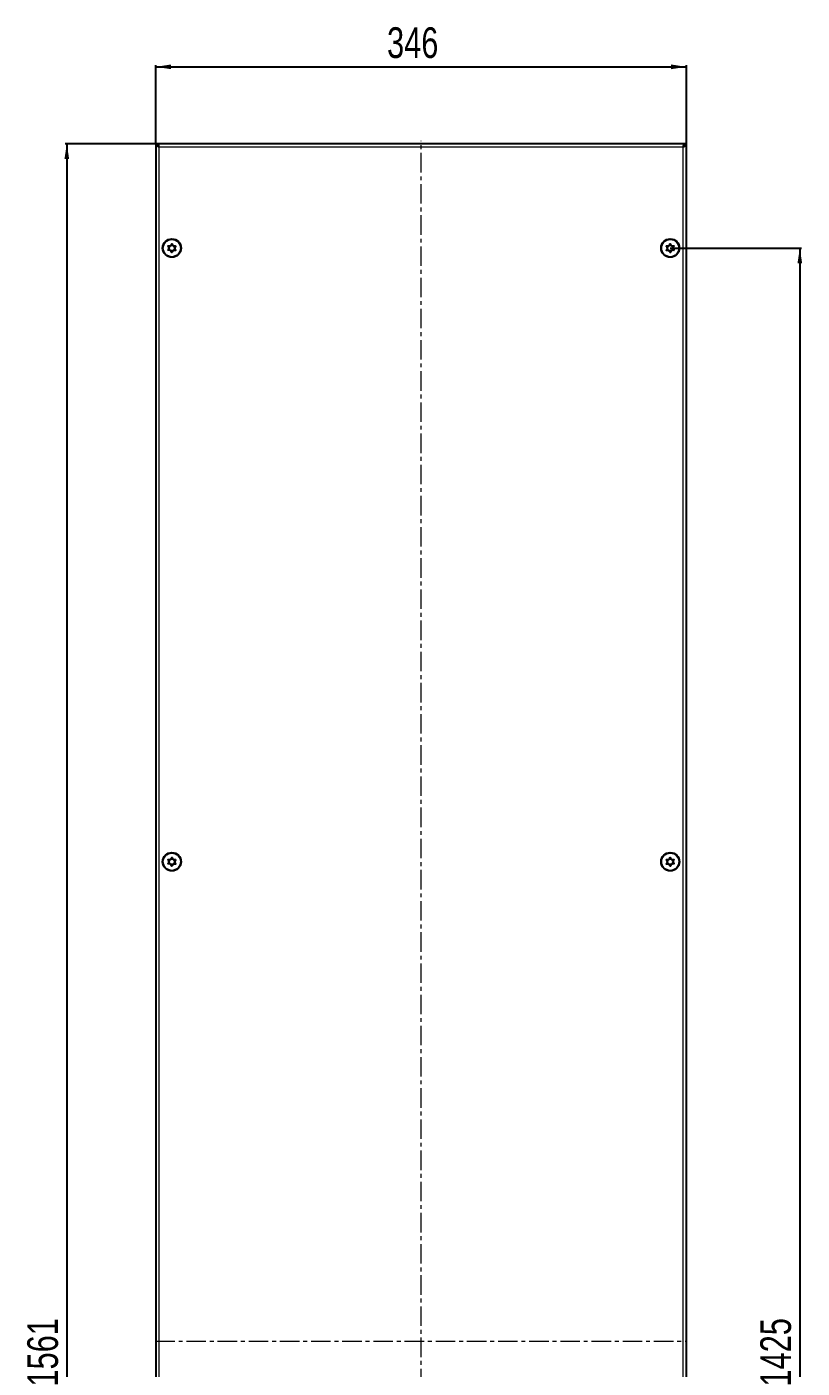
# Model space of a CAD drawing. Header units: millimetres. Extents: x 167 to 1262, y -597 to 1161.
# Drawn here: x 167 to 672, y 266 to 1140 of the extents above; entities that cross this region are included whole.
import ezdxf

# ---------------------------------------------------------------- set-up
doc = ezdxf.new("R2010")
doc.units = ezdxf.units.MM
doc.linetypes.add('CENTERX2', pattern=[20.32, 12.7, -2.54, 2.54, -2.54])
doc.layers.add('FORMAT', color=7, linetype='Continuous')
doc.styles.add('SLDTEXTSTYLE0', font='TXT', dxfattribs={"width": 0.75})
doc.dimstyles.new('SLDDIMSTYLE0', dxfattribs={"dimtxt": 20, "dimasz": 10, "dimexe": 0, "dimexo": 0.0625, "dimgap": 5, "dimtad": 2, "dimdec": 1, "dimrnd": 1e-09, "dimzin": 12, "dimdsep": 46, "dimtxsty": 'SLDTEXTSTYLE0', "dimsah": 1, "dimcen": 0.09, "dimadec": 0, "dimazin": 3, "dimtfac": 1, "dimtofl": 0, "dimtmove": 0, "dimatfit": 3, "dimfxl": 0, "dimfrac": 2, "dimtolj": 1, "dimtzin": 12, "dimarcsym": 0})

# ---------------------------------------------------------------- blocks, each defined once
blk = doc.blocks.new('_D')
at = {"layer": 'FORMAT'}
for p, q in [((250.84, 1064.01), (250.84, 1115.17)), ((250.84, 1114.17), (596.84, 1114.17)), ((596.84, 1064.01), (596.84, 1115.17))]:
    blk.add_line(p, q, dxfattribs=at)
for points in [[(250.84, 1114.17), (260.84, 1112.63), (260.84, 1115.71)], [(596.84, 1114.17), (586.84, 1115.71), (586.84, 1112.63)]]:
    blk.add_solid(points, dxfattribs=at)
at = {"layer": 'FORMAT', "insert": (401.67, 1139.95), "char_height": 20, "attachment_point": 1, "style": 'SLDTEXTSTYLE0'}
blk.add_mtext('346', dxfattribs=at)
blk = doc.blocks.new('_D_1')
at = {"layer": 'FORMAT'}
for p, q in [((252.53, 1064), (191.83, 1064)), ((192.83, 1064), (192.83, -497)), ((252.53, -497), (191.83, -497))]:
    blk.add_line(p, q, dxfattribs=at)
for points in [[(192.83, 1064), (191.29, 1054), (194.37, 1054)], [(192.83, -497), (194.37, -487), (191.29, -487)]]:
    blk.add_solid(points, dxfattribs=at)
at = {"layer": 'FORMAT', "insert": (167.05, 253.95), "char_height": 20, "attachment_point": 1, "rotation": 90, "style": 'SLDTEXTSTYLE0'}
blk.add_mtext('1561', dxfattribs=at)
blk = doc.blocks.new('_D_2')
at = {"layer": 'FORMAT'}
for p, q in [((586.35, 996), (671.84, 996)), ((670.84, 996), (670.84, -429)), ((586.35, -429), (671.84, -429))]:
    blk.add_line(p, q, dxfattribs=at)
for points in [[(670.84, 996), (669.3, 986), (672.38, 986)], [(670.84, -429), (672.38, -419), (669.3, -419)]]:
    blk.add_solid(points, dxfattribs=at)
at = {"layer": 'FORMAT', "insert": (645.06, 253.95), "char_height": 20, "attachment_point": 1, "rotation": 90, "style": 'SLDTEXTSTYLE0'}
blk.add_mtext('1425', dxfattribs=at)

msp = doc.modelspace()

# ---------------------------------------------------------------- linework, layer by layer
at = {"color": 7, "linetype": 'Continuous', "lineweight": 25}
for p, q in [((250.84, 1064), (250.84, -497)), ((250.84, 1064), (252.34, 1064)), ((595.14, 1064), (252.54, 1064)), ((252.54, 1062.88), (252.54, 1064)), ((595.14, 1064), (595.14, 1062.88)), ((596.84, 1064), (595.34, 1064)), ((596.84, -497), (596.84, 1064))]:
    msp.add_line(p, q, dxfattribs=at)
at = {"color": 8, "linetype": 'Continuous', "lineweight": 18}
for p, q in [((594.74, 1061.9), (252.94, 1061.9)), ((252.94, 1061.9), (252.94, -494.9)), ((594.74, -494.9), (594.74, 1061.9))]:
    msp.add_line(p, q, dxfattribs=at)
at = {"color": 7, "linetype": 'Continuous', "lineweight": 25}
for centre, radius in [((261.34, 996), 6), ((261.34, 996), 5.79), ((261.34, 996), 1.85), ((586.34, 996), 6), ((586.34, 996), 5.79), ((586.34, 996), 1.85), ((261.34, 596), 6), ((261.34, 596), 5.79), ((261.34, 596), 1.85), ((586.34, 596), 6), ((586.34, 596), 5.79), ((586.34, 596), 1.85)]:
    msp.add_circle(centre, radius, dxfattribs=at)
for points, knots in [([(250.84, 1064), (250.87, 1063.83), (250.94, 1063.47), (251.44, 1062.93), (252.14, 1062.41), (252.68, 1062.07), (252.94, 1061.9)], [0, 0, 0, 0, 0.254757, 0.509649, 0.764542, 1, 1, 1, 1]), ([(252.34, 1064), (252.34, 1063.91), (252.34, 1063.75), (252.37, 1063.57), (252.4, 1063.39), (252.44, 1063.19), (252.5, 1062.98), (252.57, 1062.79), (252.63, 1062.62), (252.71, 1062.41), (252.8, 1062.2), (252.88, 1062.03), (252.92, 1061.93), (252.94, 1061.9)], [0, 0, 0, 0, 0.129417, 0.226935, 0.25953, 0.388939, 0.519022, 0.558491, 0.657401, 0.756422, 0.856688, 0.958735, 1, 1, 1, 1]), ([(594.74, 1061.9), (595.02, 1062.08), (595.58, 1062.44), (596.28, 1062.97), (596.75, 1063.5), (596.81, 1063.84), (596.84, 1064)], [0, 0, 0, 0, 0.2547527, 0.5096447, 0.7645377, 1, 1, 1, 1]), ([(594.74, 1061.9), (594.78, 1061.99), (594.85, 1062.15), (594.93, 1062.33), (595, 1062.52), (595.08, 1062.72), (595.16, 1062.93), (595.21, 1063.12), (595.25, 1063.28), (595.3, 1063.49), (595.32, 1063.7), (595.34, 1063.87), (595.34, 1063.97), (595.34, 1064)], [0, 0, 0, 0, 0.129417, 0.226935, 0.25953, 0.388939, 0.519022, 0.558491, 0.657401, 0.756422, 0.856688, 0.958735, 1, 1, 1, 1]), ([(263.79, 997.35), (263.78, 997.36), (263.77, 997.38), (263.71, 997.41), (263.57, 997.43), (263.18, 997.42), (262.64, 997.41), (262.09, 997.72), (261.81, 998.15), (261.64, 998.5), (261.52, 998.71), (261.45, 998.78), (261.42, 998.8), (261.38, 998.8), (261.35, 998.79), (261.3, 998.75), (261.14, 998.53), (260.93, 998.11), (260.48, 997.56), (259.78, 997.47), (259.3, 997.52), (259.03, 997.51), (258.97, 997.48), (258.95, 997.46), (258.93, 997.43), (258.93, 997.4), (258.94, 997.36), (258.96, 997.28), (259.07, 997.08), (259.27, 996.75), (259.49, 996.29), (259.45, 995.65), (259.15, 995.2), (258.94, 994.88), (258.88, 994.74), (258.87, 994.68), (258.88, 994.65), (258.91, 994.62), (258.96, 994.6), (259.11, 994.58), (259.49, 994.59), (260.03, 994.6), (260.59, 994.29), (260.87, 993.86), (261.04, 993.5), (261.15, 993.3), (261.22, 993.23), (261.26, 993.21), (261.29, 993.2), (261.32, 993.21), (261.38, 993.25), (261.53, 993.47), (261.74, 993.9), (262.19, 994.45), (262.9, 994.54), (263.37, 994.49), (263.64, 994.5), (263.7, 994.52), (263.73, 994.54), (263.74, 994.57), (263.75, 994.61), (263.74, 994.65), (263.71, 994.73), (263.6, 994.93), (263.4, 995.25), (263.18, 995.72), (263.22, 996.35), (263.52, 996.8), (263.74, 997.13), (263.8, 997.27), (263.8, 997.33), (263.79, 997.34), (263.79, 997.35)], [0, 0, 0, 0, 0.002009, 0.00442, 0.009365, 0.025528, 0.067705, 0.095786, 0.124646, 0.150342, 0.160519, 0.163394, 0.165697, 0.167245, 0.168874, 0.17077, 0.178606, 0.211994, 0.249994, 0.287995, 0.321383, 0.329219, 0.331115, 0.332744, 0.334292, 0.336217, 0.338535, 0.341318, 0.349662, 0.375358, 0.404217, 0.432298, 0.474475, 0.490639, 0.496669, 0.49844, 0.5, 0.502009, 0.50442, 0.509365, 0.525528, 0.567705, 0.595786, 0.624646, 0.650342, 0.660519, 0.663394, 0.665697, 0.667245, 0.668874, 0.67077, 0.678606, 0.711994, 0.749994, 0.787995, 0.821383, 0.829219, 0.831115, 0.832744, 0.834292, 0.836217, 0.838535, 0.841318, 0.849662, 0.875358, 0.904217, 0.932298, 0.974475, 0.990639, 0.996669, 0.99844, 1, 1, 1, 1]), ([(583.88, 997.35), (583.88, 997.34), (583.87, 997.32), (583.88, 997.26), (583.94, 997.13), (584.15, 996.8), (584.45, 996.35), (584.49, 995.72), (584.27, 995.25), (584.07, 994.92), (583.95, 994.71), (583.93, 994.62), (583.93, 994.58), (583.95, 994.54), (583.97, 994.52), (584.03, 994.5), (584.3, 994.49), (584.78, 994.54), (585.48, 994.45), (585.93, 993.9), (586.14, 993.47), (586.3, 993.25), (586.35, 993.21), (586.38, 993.2), (586.42, 993.21), (586.45, 993.22), (586.48, 993.25), (586.53, 993.32), (586.64, 993.51), (586.81, 993.86), (587.09, 994.29), (587.64, 994.6), (588.18, 994.58), (588.57, 994.58), (588.72, 994.6), (588.77, 994.63), (588.79, 994.65), (588.8, 994.69), (588.79, 994.75), (588.74, 994.88), (588.52, 995.2), (588.22, 995.65), (588.18, 996.29), (588.4, 996.75), (588.61, 997.09), (588.72, 997.3), (588.75, 997.39), (588.74, 997.43), (588.73, 997.46), (588.7, 997.48), (588.64, 997.51), (588.37, 997.52), (587.9, 997.47), (587.19, 997.56), (586.74, 998.11), (586.53, 998.53), (586.38, 998.75), (586.32, 998.79), (586.29, 998.8), (586.26, 998.8), (586.23, 998.78), (586.19, 998.75), (586.14, 998.69), (586.03, 998.49), (585.87, 998.15), (585.59, 997.72), (585.03, 997.41), (584.49, 997.42), (584.1, 997.43), (583.95, 997.41), (583.9, 997.38), (583.89, 997.36), (583.88, 997.35)], [0, 0, 0, 0, 0.002009, 0.00442, 0.009365, 0.025528, 0.067705, 0.095786, 0.124646, 0.150342, 0.160519, 0.163394, 0.165697, 0.167245, 0.168874, 0.17077, 0.178606, 0.211994, 0.249994, 0.287995, 0.321383, 0.329219, 0.331115, 0.332744, 0.334292, 0.336217, 0.338535, 0.341318, 0.349662, 0.375358, 0.404217, 0.432298, 0.474475, 0.490639, 0.496669, 0.49844, 0.5, 0.502009, 0.50442, 0.509365, 0.525528, 0.567705, 0.595786, 0.624646, 0.650342, 0.660519, 0.663394, 0.665697, 0.667245, 0.668874, 0.67077, 0.678606, 0.711994, 0.749994, 0.787995, 0.821383, 0.829219, 0.831115, 0.832744, 0.834292, 0.836217, 0.838535, 0.841318, 0.849662, 0.875358, 0.904217, 0.932298, 0.974475, 0.990639, 0.996669, 0.99844, 1, 1, 1, 1]), ([(263.79, 597.35), (263.78, 597.36), (263.77, 597.38), (263.71, 597.41), (263.57, 597.43), (263.18, 597.42), (262.64, 597.41), (262.09, 597.72), (261.81, 598.15), (261.64, 598.5), (261.52, 598.71), (261.45, 598.78), (261.42, 598.8), (261.38, 598.8), (261.35, 598.79), (261.3, 598.75), (261.14, 598.53), (260.93, 598.11), (260.48, 597.56), (259.78, 597.47), (259.3, 597.52), (259.03, 597.51), (258.97, 597.48), (258.95, 597.46), (258.93, 597.43), (258.93, 597.4), (258.94, 597.36), (258.96, 597.28), (259.07, 597.08), (259.27, 596.75), (259.49, 596.29), (259.45, 595.65), (259.15, 595.2), (258.94, 594.88), (258.88, 594.74), (258.87, 594.68), (258.88, 594.65), (258.91, 594.62), (258.96, 594.6), (259.11, 594.58), (259.49, 594.59), (260.03, 594.6), (260.59, 594.29), (260.87, 593.86), (261.04, 593.5), (261.15, 593.3), (261.22, 593.23), (261.26, 593.21), (261.29, 593.2), (261.32, 593.21), (261.38, 593.25), (261.53, 593.47), (261.74, 593.9), (262.19, 594.45), (262.9, 594.54), (263.37, 594.49), (263.64, 594.5), (263.7, 594.52), (263.73, 594.54), (263.74, 594.57), (263.75, 594.61), (263.74, 594.65), (263.71, 594.73), (263.6, 594.93), (263.4, 595.25), (263.18, 595.72), (263.22, 596.35), (263.52, 596.8), (263.74, 597.13), (263.8, 597.27), (263.8, 597.33), (263.79, 597.34), (263.79, 597.35)], [0, 0, 0, 0, 0.002009, 0.00442, 0.009365, 0.025528, 0.067705, 0.095786, 0.124646, 0.150342, 0.160519, 0.163394, 0.165697, 0.167245, 0.168874, 0.17077, 0.178606, 0.211994, 0.249994, 0.287995, 0.321383, 0.329219, 0.331115, 0.332744, 0.334292, 0.336217, 0.338535, 0.341318, 0.349662, 0.375358, 0.404217, 0.432298, 0.474475, 0.490639, 0.496669, 0.49844, 0.5, 0.502009, 0.50442, 0.509365, 0.525528, 0.567705, 0.595786, 0.624646, 0.650342, 0.660519, 0.663394, 0.665697, 0.667245, 0.668874, 0.67077, 0.678606, 0.711994, 0.749994, 0.787995, 0.821383, 0.829219, 0.831115, 0.832744, 0.834292, 0.836217, 0.838535, 0.841318, 0.849662, 0.875358, 0.904217, 0.932298, 0.974475, 0.990639, 0.996669, 0.99844, 1, 1, 1, 1]), ([(583.88, 597.35), (583.88, 597.34), (583.87, 597.32), (583.88, 597.26), (583.94, 597.13), (584.15, 596.8), (584.45, 596.35), (584.49, 595.72), (584.27, 595.25), (584.07, 594.92), (583.95, 594.71), (583.93, 594.62), (583.93, 594.58), (583.95, 594.54), (583.97, 594.52), (584.03, 594.5), (584.3, 594.49), (584.78, 594.54), (585.48, 594.45), (585.93, 593.9), (586.14, 593.47), (586.3, 593.25), (586.35, 593.21), (586.38, 593.2), (586.42, 593.21), (586.45, 593.22), (586.48, 593.25), (586.53, 593.32), (586.64, 593.51), (586.81, 593.86), (587.09, 594.29), (587.64, 594.6), (588.18, 594.58), (588.57, 594.58), (588.72, 594.6), (588.77, 594.63), (588.79, 594.65), (588.8, 594.69), (588.79, 594.75), (588.74, 594.88), (588.52, 595.2), (588.22, 595.65), (588.18, 596.29), (588.4, 596.75), (588.61, 597.09), (588.72, 597.3), (588.75, 597.39), (588.74, 597.43), (588.73, 597.46), (588.7, 597.48), (588.64, 597.51), (588.37, 597.52), (587.9, 597.47), (587.19, 597.56), (586.74, 598.11), (586.53, 598.53), (586.38, 598.75), (586.32, 598.79), (586.29, 598.8), (586.26, 598.8), (586.23, 598.78), (586.19, 598.75), (586.14, 598.69), (586.03, 598.49), (585.87, 598.15), (585.59, 597.72), (585.03, 597.41), (584.49, 597.42), (584.1, 597.43), (583.95, 597.41), (583.9, 597.38), (583.89, 597.36), (583.88, 597.35)], [0, 0, 0, 0, 0.002009, 0.00442, 0.009365, 0.025528, 0.067705, 0.095786, 0.124646, 0.150342, 0.160519, 0.163394, 0.165697, 0.167245, 0.168874, 0.17077, 0.178606, 0.211994, 0.249994, 0.287995, 0.321383, 0.329219, 0.331115, 0.332744, 0.334292, 0.336217, 0.338535, 0.341318, 0.349662, 0.375358, 0.404217, 0.432298, 0.474475, 0.490639, 0.496669, 0.49844, 0.5, 0.502009, 0.50442, 0.509365, 0.525528, 0.567705, 0.595786, 0.624646, 0.650342, 0.660519, 0.663394, 0.665697, 0.667245, 0.668874, 0.67077, 0.678606, 0.711994, 0.749994, 0.787995, 0.821383, 0.829219, 0.831115, 0.832744, 0.834292, 0.836217, 0.838535, 0.841318, 0.849662, 0.875358, 0.904217, 0.932298, 0.974475, 0.990639, 0.996669, 0.99844, 1, 1, 1, 1])]:
    msp.add_open_spline(points, degree=3, knots=knots, dxfattribs=at)
for points in [[(252.94, 1061.9), (252.9, 1062.18), (252.84, 1062.73), (252.74, 1063.42), (252.64, 1063.91), (252.57, 1063.97), (252.54, 1064)], [(595.14, 1064), (595.1, 1063.97), (595.04, 1063.91), (594.94, 1063.42), (594.84, 1062.73), (594.77, 1062.18), (594.74, 1061.9)]]:
    msp.add_open_spline(points, degree=3, dxfattribs=at)
at = {"layer": 'FORMAT', "linetype": 'CENTERX2', "lineweight": 18}
for p, q in [((423.84, -499), (423.84, 1066)), ((250.54, 283.5), (597.14, 283.5))]:
    msp.add_line(p, q, dxfattribs=at)

# ---------------------------------------------------------------- dimensions: what is measured, and where the dimension line sits
at = {"layer": 'FORMAT'}
dim = msp.add_linear_dim(base=(596.84, 1114.17), p1=(250.84, 1064), p2=(596.84, 1064), dimstyle='SLDDIMSTYLE0', dxfattribs=at)
dim.commit()
dim.dimension.update_dxf_attribs({"geometry": '_D', "text_midpoint": (423.84, 1114.17), "dimtype": 160})
for base, p1, p2, picture, middle in [((192.83, -497), (252.54, 1064), (252.54, -497), '_D_1', (192.83, 283.5)), ((670.84, -429), (586.34, 996), (586.34, -429), '_D_2', (670.84, 283.5))]:
    dim = msp.add_linear_dim(base=base, p1=p1, p2=p2, angle=90, dimstyle='SLDDIMSTYLE0', dxfattribs=at)
    dim.commit()
    dim.dimension.update_dxf_attribs({"geometry": picture, "text_midpoint": middle, "dimtype": 160})

doc.saveas('drawing.dxf')
